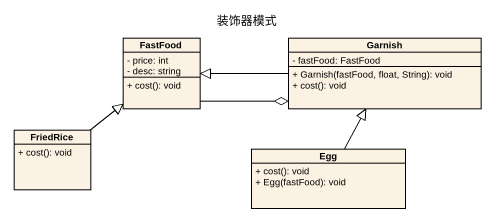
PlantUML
@startuml
title 装饰器模式
hide circle
hide empty members
skinparam classAttributeIconSize 0
class FastFood {
  - price: int
  - desc: string
  + cost(): void
}
class Garnish {
  - fastFood: FastFood
  + Garnish(fastFood, float, String): void
  + cost(): void
}
class FriedRice {
  + cost(): void
}
class Egg {
  + cost(): void
  + Egg(fastFood): void
}
FastFood -right-o Garnish
Garnish -left-|> FastFood
FriedRice -up-|> FastFood
Egg -up-|> Garnish
@enduml
